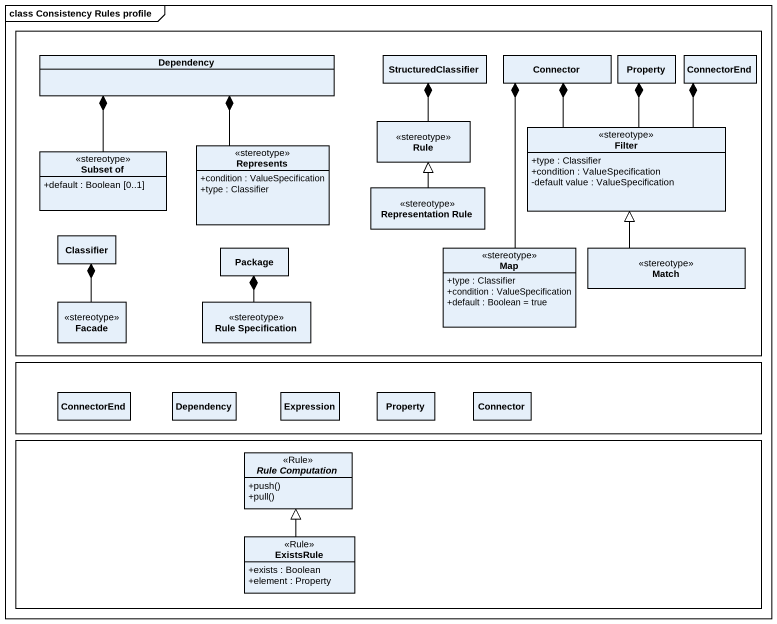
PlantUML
@startuml
mainframe class Consistency Rules profile
hide circle
hide empty members
skinparam classAttributeIconSize 0
rectangle " " as rectangle1 {
  class Dependency
  class StructuredClassifier
  class Connector
  class Property
  class ConnectorEnd
  class Rule <<stereotype>>
  class Filter <<stereotype>> {
    +type : Classifier
    +condition : ValueSpecification
    -default value : ValueSpecification
  }
  class "Subset of" as Subset_of <<stereotype>> {
    +default : Boolean [0..1]
  }
  class Represents <<stereotype>> {
    +condition : ValueSpecification
    +type : Classifier
  }
  class "Representation Rule" as Representation_Rule <<stereotype>>
  class Classifier
  class "Package" as Package_
  class "Map" as Map_ <<stereotype>> {
    +type : Classifier
    +condition : ValueSpecification
    +default : Boolean = true
  }
  class Match <<stereotype>>
  class Facade <<stereotype>>
  class "Rule Specification" as Rule_Specification <<stereotype>>
}
rectangle " " as rectangle2 {
  class "ConnectorEnd" as ConnectorEnd_2
  class "Dependency" as Dependency_2
  class Expression
  class "Property" as Property_2
  class "Connector" as Connector_2
}
rectangle " " as rectangle3 {
  abstract class "Rule Computation" as Rule_Computation <<Rule>> {
    +push()
    +pull()
  }
  class ExistsRule <<Rule>> {
    +exists : Boolean
    +element : Property
  }
}
Rule -up-* StructuredClassifier
Filter -up-* Connector
Filter -up-* Property
Filter -up-* ConnectorEnd
Subset_of -up-* Dependency
Represents -up-* Dependency
Representation_Rule -up-|> Rule
Map_ -up-* Connector
Match -up-|> Filter
Facade -up-* Classifier
Rule_Specification -up-* Package_
ExistsRule -up-|> Rule_Computation
@enduml
